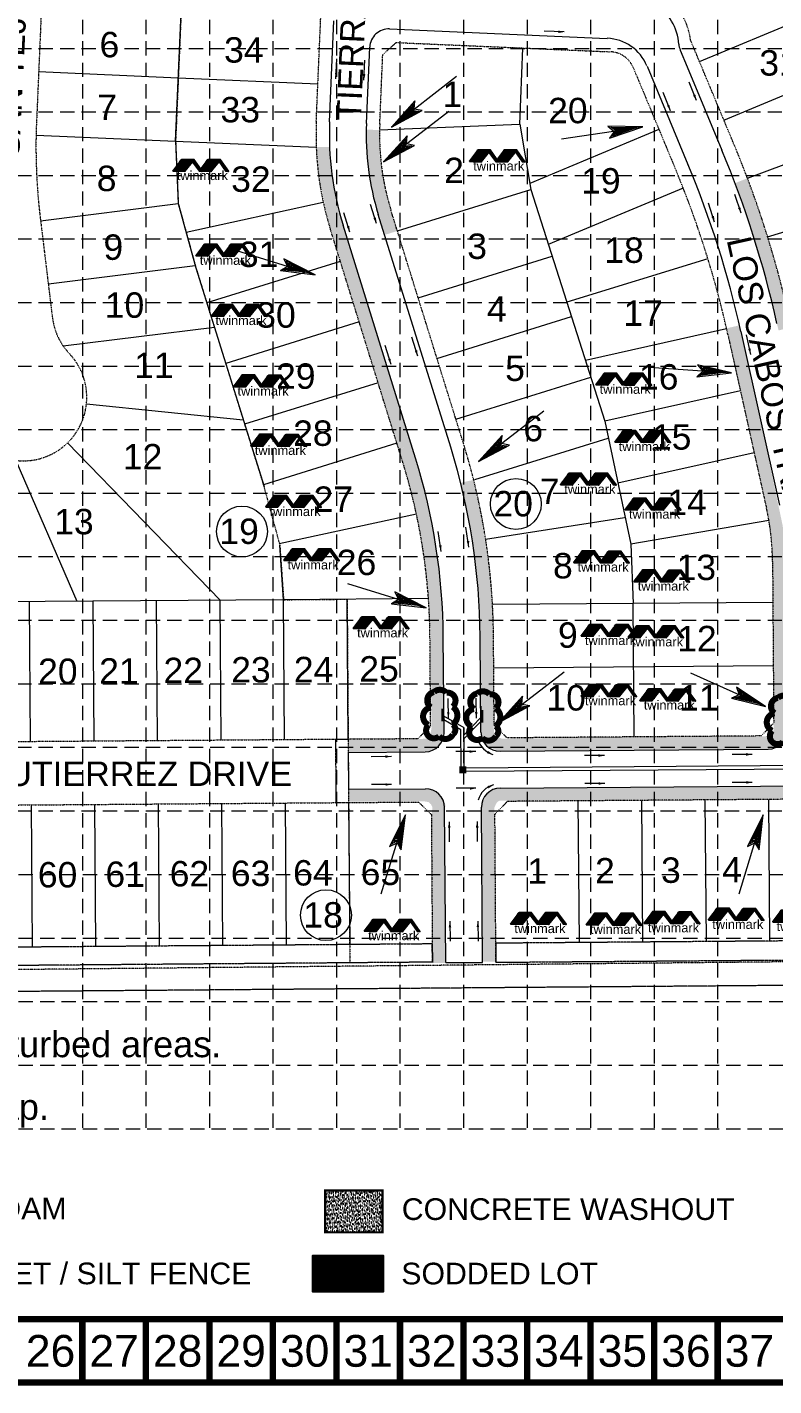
# Model space of a CAD drawing. Extents: x 52020 to 55225, y 51022 to 53027.
# Drawn here: x 53329 to 53917, y 51022 to 52091 of the extents above; entities that cross this region are included whole.
import ezdxf
from ezdxf.enums import TextEntityAlignment as Align

# ---------------------------------------------------------------- set-up
doc = ezdxf.new("R2010")
doc.units = 0
doc.header["$MEASUREMENT"] = 0
for name, pattern in [('CENTER', [2, 1.25, -0.25, 0.25, -0.25]), ('DIVIDE', [1.25, 0.5, -0.25, 0, -0.25, 0, -0.25]), ('HIDDEN', [0.375, 0.25, -0.125])]:
    doc.linetypes.add(name, pattern=pattern)
doc.layers.get('0').update_dxf_attribs({"lineweight": 0})
for name, color, linetype, lineweight in [('10', 7, 'Continuous', 0), ('13', 7, 'Continuous', 0), ('14', 7, 'Continuous', 0), ('2', 7, 'Continuous', 0), ('27', 7, 'Continuous', 0), ('31', 7, 'Continuous', 0), ('32', 7, 'Continuous', 0), ('33', 7, 'Continuous', 0), ('34', 7, 'Continuous', 0), ('38', 7, 'Continuous', 0), ('39', 7, 'Continuous', 0), ('4', 7, 'Continuous', 0), ('43', 7, 'Continuous', 0), ('46', 7, 'Continuous', 0), ('51', 7, 'Continuous', 0)]:
    doc.layers.add(name, color=color, linetype=linetype, lineweight=lineweight)
for name, color, linetype in [('BASE', 7, 'Continuous'), ('EROSION BLANKET', 84, 'Continuous'), ('GRID', 254, 'HIDDEN'), ('LEGEND', 7, 'Continuous'), ('SILT FENCE', 200, 'Continuous')]:
    doc.layers.add(name, color=color, linetype=linetype)
doc.styles.add("L200'", font='ARIAL.TTF', dxfattribs={"height": 0.001969})
doc.styles.get("Standard").update_dxf_attribs({"font": 'ARIAL.TTF'})

# ---------------------------------------------------------------- blocks, each defined once
blk = doc.blocks.new('MHSD')
at = {"layer": '43', "color": 7, "linetype": 'Continuous', "lineweight": 0}
blk.add_point((0, 0), dxfattribs=at)
blk.add_solid([(-0.07, -0.07), (0.07, -0.07), (-0.07, 0.07), (0.07, 0.07)], dxfattribs=at)
blk = doc.blocks.new('A$C233E38BC')
h = blk.add_hatch()
h.set_pattern_fill('ANSI31', color=13, scale=0.14, style=0)
h.set_pattern_definition([(45, (-262.733367, -269.10687), (-0.0123743687, 0.0123743687), [])])
h.paths.add_polyline_path([(0, 0.3), (23.2, 31.2), (54.5, 31.2), (76.8, 0.2), (69.4, 0.6), (51, 25), (30.9, 0.2)])
h = blk.add_hatch()
h.set_pattern_fill('ANSI31', color=13, scale=0.14, style=0)
h.set_pattern_definition([(45, (-193.908287, -269.020488), (-0.0123743687, 0.0123743687), [])])
h.paths.add_polyline_path([(69.1, 0.1), (92.2, 30.9), (123.5, 30.9), (145.8, 0), (139.2, 0.1), (121, 25.9), (99.9, 0)])
at = {"color": 13}
for points in [[(0, 0.3), (23.2, 31.2), (54.5, 31.2), (76.8, 0.2), (69.4, 0.6), (51, 25), (30.9, 0.2)], [(69.1, 0.1), (92.2, 30.9), (123.5, 30.9), (145.8, 0), (139.2, 0.1), (121, 25.9), (99.9, 0)]]:
    blk.add_lwpolyline(points, close=True, dxfattribs=at)
blk = doc.blocks.new('A$C24AE2627')
at = {"layer": 'SILT FENCE', "linetype": 'Continuous', "lineweight": 0}
blk.add_blockref('A$C233E38BC', (0, 31.9), dxfattribs=at)
at = {"color": 13, "insert": (10.1, 32.9), "char_height": 24, "width": 144.421, "attachment_point": 1}
blk.add_mtext('twinmark', dxfattribs=at)

msp = doc.modelspace()

# ---------------------------------------------------------------- hatches: boundary and pattern name
at = {"layer": 'BASE'}
h = msp.add_hatch(dxfattribs=at)
h.set_pattern_fill('AR-SAND', color=30, scale=1.31872, style=0)
h.set_pattern_definition([(37.5, (54679.781, 51043.4473), (-0.0830706, 2.5409407), [0, -2.004454, 0, -2.2418237, 0, -2.1429197]), (7.5, (54679.781, 51043.4473), (2.33384, 3.72162), [0, -1.0813503, 0, -1.8066462, 0, -0.692328]), (327.5, (54678.159, 51043.4473), (4.1066807, 0.0074627), [0, -0.65936, 0, -2.3736957, 0, -3.0989916]), (317.5, (54678.159, 51043.4473), (3.964239, 1.157408), [0, -0.32968, 0, -1.5560894, 0, -1.7802718])])
h.paths.add_polyline_path([(53609, 51142.4), (53609, 51175.3), (53563.9, 51175.3), (53563.9, 51142.4)])
at = {"layer": 'LEGEND'}
h = msp.add_hatch(dxfattribs=at)
h.set_pattern_fill('ANSI31', color=2, scale=6.585964, style=0)
h.set_pattern_definition([(45, (53487.205, 51026.3084), (-0.5821225, 0.5821225), [])])
h.paths.add_polyline_path([(53554, 51123.9), (53554, 51122.3), (53554, 51095.9), (53609.7, 51095.9), (53609.7, 51123.9)])

# ---------------------------------------------------------------- linework, layer by layer
at = {"layer": '13', "color": 7, "linetype": 'Continuous', "lineweight": 0}
for centre in [(53714, 51715.6), (53498.4, 51693.9), (53564.5, 51392)]:
    msp.add_circle(centre, 20, dxfattribs=at)
at = {"layer": '2', "color": 7, "linetype": 'CENTER', "lineweight": 0}
msp.add_line((54602.4, 51342), (53146.4, 51330.5), dxfattribs=at)
at = {"layer": '27', "color": 7, "linetype": 'Continuous', "lineweight": 0}
for p, q in [((53567.4, 52016.3), (53570.8, 52095.8)), ((53614.6, 52089.4), (53785.9, 52082)), ((53596.4, 52015.1), (53599, 52075.1)), ((53843.4, 52072.7), (53848.8, 52059.7)), ((53817.2, 52060.2), (53849.4, 51982.8)), ((53848.8, 52059.7), (53876.2, 51994)), ((53662.7, 51760.2), (53605.7, 51943.5)), ((53635, 51751.5), (53578, 51934.9)), ((53891, 51851.3), (53921.5, 51714.5)), ((53657.5, 51535.6), (53656.9, 51611)), ((53686.5, 51535.9), (53685.9, 51611.2)), ((53582.1, 51520.1), (53642.6, 51520.5)), ((53582.1, 51520.1), (53582.3, 51491.1)), ((53701.6, 51521), (53912.6, 51522.6)), ((53701.8, 51492), (54112.7, 51495.1)), ((53582.3, 51491.1), (53642.8, 51491.5)), ((53658.8, 51354.6), (53657.9, 51476.6)), ((53687.8, 51354.8), (53686.9, 51476.9)), ((53658.8, 51354.6), (53687.8, 51354.8))]:
    msp.add_line(p, q, dxfattribs=at)
for centre, radius, start, end in [((53801.8, 52074.7), 40.5, 3.8838, 111.7721), ((53614, 52074.4), 15, 87.5353, 177.5353), ((53784.4, 52046.6), 35.5, 22.6088, 87.5353), ((53857.2, 52078.5), 15, 183.8838, 202.6088), ((53806.7, 52006), 239.5, 177.5353, 197.2736), ((53806.7, 52006), 210.5, 177.5353, 197.2736), ((53124.3, 51680.9), 814.5, 12.5314, 22.6089), ((53124.3, 51680.9), 785.5, 12.5314, 22.6089), ((53171.4, 51607.4), 485.5, 0.4289, 17.2736), ((53171.4, 51607.4), 514.5, 0.4289, 17.2736), ((53912.5, 51537.6), 15, 270.4289, 0.4289), ((53642.5, 51535.5), 15, 270.4289, 0.4289), ((53701.5, 51536), 15, 180.4289, 270.4289), ((53642.9, 51476.5), 15, 0.4289, 90.4289), ((53701.9, 51477), 15, 90.4289, 180.4289)]:
    msp.add_arc(centre, radius, start, end, dxfattribs=at)
at = {"layer": '31', "color": 7, "linetype": 'DIVIDE', "lineweight": 0}
msp.add_line((54606.8, 51362.1), (53141.3, 51347.3), dxfattribs=at)
msp.add_lwpolyline([(52799.1, 52814.7), (52798.9, 52727.2, -0.062616), (52789.4, 52652.9), (52767.6, 52568.2, 0.008732), (52764.7, 52556.3), (52813.2, 52543.8), (53499.3, 52514.3), (53522.3, 52513.3), (53515.4, 52353.4), (53461.4, 52355.8), (53446.2, 52001.1), (53448.3, 51952), (53462.2, 51901.5), (53515.2, 51730.9), (53528.2, 51683.2), (53531.2, 51640.2), (53581.2, 51640.6), (53583.3, 51354)], format="xyb", dxfattribs=at)
at = {"layer": '32', "color": 7, "linetype": 'DIVIDE', "lineweight": 0}
for p, q in [((53556.9, 52016.8), (53570.9, 52341)), ((53609.2, 52069.1), (53619.7, 52078.7)), ((53619.7, 52078.7), (53788.7, 52071.4)), ((53885.9, 51998), (53851.5, 52080.5)), ((53606.9, 52014.6), (53609.2, 52069.1)), ((53806.3, 52059.1), (53839.7, 51978.8)), ((53672.7, 51763.3), (53615.7, 51946.6)), ((53625, 51748.4), (53568, 51931.8)), ((53880.8, 51849), (53911.2, 51712.2)), ((53916, 51670.3), (53916.9, 51543.1)), ((53696.9, 51541.4), (53696.4, 51611.3)), ((53646.9, 51541), (53646.4, 51610.9)), ((53637, 51531), (53647, 51541)), ((53696.9, 51541.4), (53707, 51531.5)), ((53907, 51533), (53916.9, 51543.1)), ((53582, 51530.6), (53637, 51531)), ((53907, 51533), (53707, 51531.5)), ((54183.6, 51485.1), (53707.4, 51481.5)), ((53582.4, 51480.6), (53637.4, 51481)), ((53637.4, 51481), (53647.5, 51471.1)), ((53697.5, 51471.4), (53707.4, 51481.5)), ((53647.5, 51471.1), (53648.3, 51354.5)), ((53698.3, 51354.9), (53697.5, 51471.4))]:
    msp.add_line(p, q, dxfattribs=at)
for centre, radius, start, end in [((53801.8, 52074.7), 50, 6.606, 110.2913), ((53787.8, 52051.4), 20, 22.6088, 87.5353), ((53806.7, 52006), 250, 177.5353, 197.2736), ((53806.7, 52006), 200, 177.5355, 197.2736), ((53124.3, 51680.9), 825, 12.5314, 22.6088), ((53124.3, 51680.9), 775, 12.5314, 22.6089), ((53171.4, 51607.4), 525, 0.429, 17.2736), ((53171.4, 51607.4), 475, 0.4289, 17.2736), ((53716, 51668.8), 200, 0.4289, 12.5314)]:
    msp.add_arc(centre, radius, start, end, dxfattribs=at)
at = {"layer": '33', "color": 7, "linetype": 'Continuous', "lineweight": 0}
for p, q in [((53446.2, 52001.1), (53461.4, 52355.8)), ((53858.5, 52063.8), (53960, 52106.1)), ((53717, 52014.5), (53719.6, 52074.4)), ((53448.3, 52051), (53558.2, 52046.3)), ((53877.7, 52017.6), (53979.3, 52059.9)), ((53606.7, 52009.9), (53717, 52014.5)), ((53717, 52014.5), (53725.8, 51963.1)), ((53826.6, 52010.2), (53725, 51967.9)), ((53896.2, 51971.9), (53999.7, 52010.9)), ((53446.2, 52001.1), (53448.3, 51952)), ((53446.2, 52001.1), (53556.9, 51996.3)), ((53620.8, 51930.4), (53725.8, 51963.1)), ((53725.8, 51963.1), (53784, 51780.8)), ((53845.7, 51964), (53739.3, 51919.7)), ((53912.1, 51925.7), (54018.4, 51958.8)), ((53448.3, 51952), (53462.2, 51901.5)), ((53562.4, 51952.8), (53454.5, 51929.3)), ((53462.2, 51901.5), (53515.8, 51729.2)), ((53575.8, 51906.5), (53470.8, 51873.8)), ((53637.1, 51877.9), (53742.5, 51910.7)), ((53865.1, 51908.6), (53754.1, 51874.5)), ((53590.7, 51858.8), (53485.7, 51826.1)), ((53651.9, 51830.1), (53757.7, 51863)), ((53879.8, 51853.3), (53768.7, 51828.6)), ((53666.8, 51782.4), (53772.9, 51815.4)), ((53605.5, 51811), (53500.5, 51778.4)), ((53890.7, 51804.5), (53784, 51780.8)), ((53784, 51780.8), (53804.5, 51683.9)), ((53620.4, 51763.3), (53515.3, 51730.6)), ((53681.6, 51734.7), (53786.7, 51767.3)), ((53901.5, 51755.7), (53794.3, 51731.9)), ((53527.8, 51684.5), (53635.7, 51707.9)), ((53690.2, 51688), (53799.6, 51705)), ((53913.1, 51702.5), (53804.5, 51683.9)), ((53531.2, 51640.2), (53528.2, 51683.2)), ((53804.5, 51683.9), (53806.2, 51637.3)), ((53645.2, 51641.1), (53531.2, 51640.2)), ((53582, 51530.6), (53581.2, 51640.6)), ((53806.2, 51637.3), (53696.2, 51636.4)), ((53916.2, 51638.1), (53806.2, 51637.3)), ((53807, 51532.3), (53806.2, 51637.3)), ((53916.6, 51588.1), (53696.6, 51586.4)), ((53912.8, 51483.1), (53913.7, 51371.6)), ((53582.4, 51480.6), (53583.2, 51369)), ((53762.8, 51481.9), (53763.7, 51370.4)), ((53812.8, 51482.3), (53813.7, 51370.8)), ((53862.8, 51482.7), (53863.7, 51371.2))]:
    msp.add_line(p, q, dxfattribs=at)
at = {"layer": '33', "color": 5, "linetype": 'Continuous', "lineweight": 0}
for p, q in [((53673.2, 51539.4), (53657.3, 51548.6)), ((53673.2, 51534), (53686.5, 51547.4)), ((53686.3, 51556.4), (53686.3, 51553.4)), ((53670.7, 51537.9), (53657.3, 51545.7)), ((53670.9, 51509), (53670.7, 51537.9)), ((53673.2, 51534), (53673.2, 51539.4)), ((53673.3, 51530.9), (53686.5, 51544.3)), ((53673.4, 51509.1), (53673.3, 51530.9)), ((53939.4, 51509.7), (53675, 51507.7)), ((53939.4, 51506.9), (53675, 51504.9))]:
    msp.add_line(p, q, dxfattribs=at)
at = {"layer": '34', "color": 7, "linetype": 'HIDDEN', "lineweight": 0}
for p, q in [((53572, 51530.5), (53582, 51530.6)), ((53572, 51530.5), (53572.4, 51480.5)), ((53572.4, 51480.5), (53582.4, 51480.6))]:
    msp.add_line(p, q, dxfattribs=at)
at = {"layer": '38', "color": 7, "linetype": 'DIVIDE', "lineweight": 0}
for p, q in [((53351.5, 52360.5), (53336.8, 52017.5)), ((53339.8, 51939.7), (53349.2, 51862.2)), ((53246.5, 51528.1), (53582, 51530.6)), ((53246.8, 51478.1), (53582.4, 51480.6))]:
    msp.add_line(p, q, dxfattribs=at)
for centre, radius, start, end in [((53811.3, 51997.1), 475, 177.5355, 186.9384), ((53398.9, 51868.2), 50, 186.9384, 223.434), ((53326.3, 51799.5), 50, 236.8537, 43.434)]:
    msp.add_arc(centre, radius, start, end, dxfattribs=at)
at = {"layer": '39', "color": 7, "linetype": 'Continuous', "lineweight": 0}
for p, q in [((53338.4, 52055.8), (53448.3, 52051)), ((53336.4, 52005.8), (53446.2, 52001.1)), ((53340, 51938.5), (53448.3, 51952)), ((53346.1, 51888.9), (53461.7, 51903.2)), ((53357.6, 51839.9), (53476.7, 51854.7)), ((53376, 51794.4), (53499.4, 51781.8)), ((53361.1, 51763.6), (53481.2, 51639.8)), ((53320.5, 51749.8), (53368.5, 51639)), ((53531.2, 51640.2), (53250.5, 51638.1)), ((53332, 51528.7), (53331.2, 51638.7)), ((53382, 51529.1), (53381.2, 51639.1)), ((53432, 51529.5), (53431.2, 51639.5)), ((53482, 51529.8), (53481.2, 51639.8)), ((53532, 51530.2), (53531.2, 51640.2)), ((53332.4, 51478.7), (53333.2, 51367.1)), ((53382.4, 51479.1), (53383.2, 51367.5)), ((53432.4, 51479.5), (53433.2, 51367.9)), ((53482.4, 51479.8), (53483.2, 51368.2)), ((53532.4, 51480.2), (53533.2, 51368.6))]:
    msp.add_line(p, q, dxfattribs=at)
at = {"layer": '4', "color": 7, "linetype": 'Continuous', "lineweight": 0}
for p, q in [((53667.3, 52051.9), (53616, 52012.2)), ((53634.4, 52032.8), (53616, 52012.2)), ((53619.7, 52014.9), (53633.3, 52030.4)), ((53633.3, 52030.4), (53631.7, 52024.6)), ((53634.4, 52032.8), (53632.5, 52025.2)), ((53633.9, 52026.3), (53634.4, 52032.8)), ((53661.3, 52024.5), (53609.9, 51984.8)), ((53616, 52012.2), (53640.3, 52025.2)), ((53638, 52024.7), (53619.7, 52014.9)), ((53622.9, 52017.3), (53632, 52027.9)), ((53635.4, 52024), (53622.9, 52017.3)), ((53625.7, 52019.5), (53630.7, 52025.9)), ((53633.1, 52023.2), (53625.7, 52019.5)), ((53628, 52021.2), (53629.7, 52023.6)), ((53631.6, 52023.1), (53628, 52021.2)), ((53629.7, 52023.6), (53630.2, 52023)), ((53630.7, 52025.9), (53630.3, 52023.5)), ((53630.3, 52023.5), (53631.6, 52023.1)), ((53632, 52027.9), (53631, 52024.1)), ((53631, 52024.1), (53633.1, 52023.2)), ((53631.7, 52024.6), (53635.4, 52024)), ((53632.5, 52025.2), (53638, 52024.7)), ((53640.3, 52025.2), (53633.9, 52026.3)), ((53749.8, 52002.8), (53814, 52012.3)), ((53749.8, 52002.8), (53814, 52012.3)), ((53786.4, 52012.9), (53791.4, 52008.8)), ((53814, 52012.3), (53786.4, 52012.9)), ((53814, 52012.3), (53786.4, 52012.9)), ((53786.4, 52012.9), (53791.4, 52008.8)), ((53787.8, 52003.4), (53814, 52012.3)), ((53787.8, 52003.4), (53814, 52012.3)), ((53787.8, 52003.4), (53793.2, 52009)), ((53787.8, 52003.4), (53793.2, 52009)), ((53791.4, 52008.8), (53787.8, 52003.4)), ((53791.4, 52008.8), (53787.8, 52003.4)), ((53788.7, 52012.2), (53809.4, 52011.8)), ((53793.2, 52009), (53788.7, 52012.2)), ((53793.2, 52009), (53788.7, 52012.2)), ((53788.7, 52012.2), (53809.4, 52011.8)), ((53809.4, 52011.8), (53790, 52004.9)), ((53809.4, 52011.8), (53790, 52004.9)), ((53790, 52004.9), (53794.2, 52009.2)), ((53790, 52004.9), (53794.2, 52009.2)), ((53791.2, 52011.6), (53805.4, 52011.3)), ((53794.2, 52009.2), (53791.2, 52011.6)), ((53794.2, 52009.2), (53791.2, 52011.6)), ((53791.2, 52011.6), (53805.4, 52011.3)), ((53805.4, 52011.3), (53792.4, 52006.5)), ((53805.4, 52011.3), (53792.4, 52006.5)), ((53792.4, 52006.5), (53795, 52009.3)), ((53792.4, 52006.5), (53795, 52009.3)), ((53793.7, 52011.1), (53801.9, 52010.7)), ((53795, 52009.3), (53793.7, 52011.1)), ((53795, 52009.3), (53793.7, 52011.1)), ((53793.7, 52011.1), (53801.9, 52010.7)), ((53801.9, 52010.7), (53794.4, 52007.6)), ((53801.9, 52010.7), (53794.4, 52007.6)), ((53794.4, 52007.6), (53796, 52009.5)), ((53794.4, 52007.6), (53796, 52009.5)), ((53795, 52010.5), (53799.1, 52010.3)), ((53796, 52009.5), (53795, 52010.5)), ((53796, 52009.5), (53795, 52010.5)), ((53795, 52010.5), (53799.1, 52010.3)), ((53796.4, 52009.1), (53796.3, 52009.9)), ((53796.4, 52009.1), (53796.3, 52009.9)), ((53799.1, 52010.3), (53796.4, 52009.1)), ((53799.1, 52010.3), (53796.4, 52009.1)), ((53628.4, 52005.4), (53609.9, 51984.8)), ((53609.9, 51984.8), (53634.2, 51997.8)), ((53613.6, 51987.5), (53627.2, 52003)), ((53631.9, 51997.3), (53613.6, 51987.5)), ((53616.8, 51989.9), (53625.9, 52000.5)), ((53629.4, 51996.6), (53616.8, 51989.9)), ((53619.7, 51992.1), (53624.6, 51998.5)), ((53624.6, 51998.5), (53624.2, 51996.1)), ((53625.9, 52000.5), (53625, 51996.7)), ((53625, 51996.7), (53627, 51995.8)), ((53627.2, 52003), (53625.6, 51997.2)), ((53625.6, 51997.2), (53629.4, 51996.6)), ((53628.4, 52005.4), (53626.4, 51997.8)), ((53626.4, 51997.8), (53631.9, 51997.3)), ((53627.8, 51998.9), (53628.4, 52005.4)), ((53634.2, 51997.8), (53627.8, 51998.9)), ((53627, 51995.8), (53619.7, 51992.1)), ((53621.9, 51993.9), (53623.6, 51996.2)), ((53625.5, 51995.7), (53621.9, 51993.9)), ((53623.6, 51996.2), (53624.1, 51995.6)), ((53624.2, 51996.1), (53625.5, 51995.7)), ((53494.1, 51915), (53556.1, 51896)), ((53494.1, 51915), (53556.1, 51896)), ((53534.3, 51902.5), (53528.7, 51899.2)), ((53534.3, 51902.5), (53528.7, 51899.2)), ((53528.7, 51899.2), (53536, 51902)), ((53528.7, 51899.2), (53536, 51902)), ((53531.3, 51899.6), (53536.9, 51901.7)), ((53531.3, 51899.6), (53536.9, 51901.7)), ((53531.5, 51908.4), (53534.3, 51902.5)), ((53556.1, 51896), (53531.5, 51908.4)), ((53556.1, 51896), (53531.5, 51908.4)), ((53531.5, 51908.4), (53534.3, 51902.5)), ((53533.3, 51906.8), (53551.8, 51897.6)), ((53536, 51902), (53533.3, 51906.8)), ((53536, 51902), (53533.3, 51906.8)), ((53533.3, 51906.8), (53551.8, 51897.6)), ((53534.1, 51900), (53537.7, 51901.4)), ((53534.1, 51900), (53537.7, 51901.4)), ((53548, 51898.7), (53534.1, 51900)), ((53548, 51898.7), (53534.1, 51900)), ((53535.3, 51905.1), (53548, 51898.7)), ((53536.9, 51901.7), (53535.3, 51905.1)), ((53536.9, 51901.7), (53535.3, 51905.1)), ((53535.3, 51905.1), (53548, 51898.7)), ((53536.5, 51900.2), (53538.7, 51901.2)), ((53536.5, 51900.2), (53538.7, 51901.2)), ((53544.5, 51899.8), (53536.5, 51900.2)), ((53544.5, 51899.8), (53536.5, 51900.2)), ((53537.3, 51903.7), (53544.5, 51899.8)), ((53537.7, 51901.4), (53537.3, 51903.7)), ((53537.7, 51901.4), (53537.3, 51903.7)), ((53537.3, 51903.7), (53544.5, 51899.8)), ((53538.2, 51902.5), (53541.8, 51900.6)), ((53538.7, 51901.2), (53538.2, 51902.5)), ((53538.7, 51901.2), (53538.2, 51902.5)), ((53538.2, 51902.5), (53541.8, 51900.6)), ((53538.9, 51900.7), (53539.2, 51901.4)), ((53538.9, 51900.7), (53539.2, 51901.4)), ((53541.8, 51900.6), (53538.9, 51900.7)), ((53541.8, 51900.6), (53538.9, 51900.7)), ((53528.7, 51899.2), (53556.1, 51896)), ((53528.7, 51899.2), (53556.1, 51896)), ((53551.8, 51897.6), (53531.3, 51899.6)), ((53551.8, 51897.6), (53531.3, 51899.6)), ((53819, 51823.1), (53883.8, 51818.7)), ((53819, 51823.1), (53883.8, 51818.7)), ((53861, 51820.1), (53856.3, 51815.6)), ((53861, 51820.1), (53856.3, 51815.6)), ((53856.3, 51815.6), (53862.8, 51819.9)), ((53856.3, 51815.6), (53862.8, 51819.9)), ((53856.3, 51815.6), (53883.8, 51818.7)), ((53856.3, 51815.6), (53883.8, 51818.7)), ((53856.9, 51825.1), (53861, 51820.1)), ((53883.8, 51818.7), (53856.9, 51825.1)), ((53883.8, 51818.7), (53856.9, 51825.1)), ((53856.9, 51825.1), (53861, 51820.1)), ((53858.8, 51816.6), (53863.8, 51819.9)), ((53858.8, 51816.6), (53863.8, 51819.9)), ((53879.2, 51819.2), (53858.8, 51816.6)), ((53879.2, 51819.2), (53858.8, 51816.6)), ((53859.1, 51824), (53879.2, 51819.2)), ((53862.8, 51819.9), (53859.1, 51824)), ((53862.8, 51819.9), (53859.1, 51824)), ((53859.1, 51824), (53879.2, 51819.2)), ((53861.4, 51822.8), (53875.2, 51819.5)), ((53863.8, 51819.9), (53861.4, 51822.8)), ((53863.8, 51819.9), (53861.4, 51822.8)), ((53861.4, 51822.8), (53875.2, 51819.5)), ((53861.4, 51817.6), (53864.6, 51819.8)), ((53861.4, 51817.6), (53864.6, 51819.8)), ((53875.2, 51819.5), (53861.4, 51817.6)), ((53875.2, 51819.5), (53861.4, 51817.6)), ((53863.7, 51821.9), (53871.6, 51819.7)), ((53864.6, 51819.8), (53863.7, 51821.9)), ((53864.6, 51819.8), (53863.7, 51821.9)), ((53863.7, 51821.9), (53871.6, 51819.7)), ((53863.7, 51818.3), (53865.6, 51819.7)), ((53871.6, 51819.7), (53863.7, 51818.3)), ((53871.6, 51819.7), (53863.7, 51818.3)), ((53863.7, 51818.3), (53865.6, 51819.7)), ((53864.9, 51821), (53868.8, 51819.9)), ((53865.6, 51819.7), (53864.9, 51821)), ((53865.6, 51819.7), (53864.9, 51821)), ((53864.9, 51821), (53868.8, 51819.9)), ((53866, 51819.3), (53866, 51820.1)), ((53866, 51819.3), (53866, 51820.1)), ((53868.8, 51819.9), (53866, 51819.3)), ((53868.8, 51819.9), (53866, 51819.3)), ((53736, 51788.6), (53684.6, 51749)), ((53736, 51788.6), (53684.6, 51749)), ((53703.1, 51769.5), (53684.6, 51749)), ((53703.1, 51769.5), (53684.6, 51749)), ((53684.6, 51749), (53708.9, 51761.9)), ((53684.6, 51749), (53708.9, 51761.9)), ((53688.4, 51751.6), (53701.9, 51767.1)), ((53688.4, 51751.6), (53701.9, 51767.1)), ((53706.6, 51761.4), (53688.4, 51751.6)), ((53706.6, 51761.4), (53688.4, 51751.6)), ((53691.5, 51754.1), (53700.6, 51764.6)), ((53691.5, 51754.1), (53700.6, 51764.6)), ((53694.4, 51756.3), (53699.3, 51762.6)), ((53694.4, 51756.3), (53699.3, 51762.6)), ((53699.3, 51762.6), (53698.9, 51760.2)), ((53699.3, 51762.6), (53698.9, 51760.2)), ((53700.6, 51764.6), (53699.7, 51760.9)), ((53700.6, 51764.6), (53699.7, 51760.9)), ((53701.9, 51767.1), (53700.3, 51761.3)), ((53701.9, 51767.1), (53700.3, 51761.3)), ((53700.3, 51761.3), (53704.1, 51760.7)), ((53700.3, 51761.3), (53704.1, 51760.7)), ((53703.1, 51769.5), (53701.1, 51762)), ((53703.1, 51769.5), (53701.1, 51762)), ((53701.1, 51762), (53706.6, 51761.4)), ((53701.1, 51762), (53706.6, 51761.4)), ((53702.5, 51763.1), (53703.1, 51769.5)), ((53702.5, 51763.1), (53703.1, 51769.5)), ((53708.9, 51761.9), (53702.5, 51763.1)), ((53708.9, 51761.9), (53702.5, 51763.1)), ((53704.1, 51760.7), (53691.5, 51754.1)), ((53704.1, 51760.7), (53691.5, 51754.1)), ((53701.7, 51759.9), (53694.4, 51756.3)), ((53701.7, 51759.9), (53694.4, 51756.3)), ((53696.6, 51758), (53698.3, 51760.3)), ((53696.6, 51758), (53698.3, 51760.3)), ((53700.2, 51759.8), (53696.6, 51758)), ((53700.2, 51759.8), (53696.6, 51758)), ((53698.3, 51760.3), (53698.8, 51759.7)), ((53698.3, 51760.3), (53698.8, 51759.7)), ((53698.9, 51760.2), (53700.2, 51759.8)), ((53698.9, 51760.2), (53700.2, 51759.8)), ((53699.7, 51760.9), (53701.7, 51759.9)), ((53699.7, 51760.9), (53701.7, 51759.9)), ((53581.4, 51652.9), (53643.5, 51633.9)), ((53581.4, 51652.9), (53643.5, 51633.9)), ((53618.8, 51646.3), (53621.6, 51640.4)), ((53643.5, 51633.9), (53618.8, 51646.3)), ((53643.5, 51633.9), (53618.8, 51646.3)), ((53618.8, 51646.3), (53621.6, 51640.4)), ((53620.6, 51644.7), (53639.1, 51635.5)), ((53623.3, 51639.9), (53620.6, 51644.7)), ((53623.3, 51639.9), (53620.6, 51644.7)), ((53620.6, 51644.7), (53639.1, 51635.5)), ((53621.6, 51640.4), (53616, 51637.1)), ((53621.6, 51640.4), (53616, 51637.1)), ((53616, 51637.1), (53623.3, 51639.9)), ((53616, 51637.1), (53623.3, 51639.9)), ((53616, 51637.1), (53643.5, 51633.9)), ((53616, 51637.1), (53643.5, 51633.9)), ((53618.7, 51637.6), (53624.3, 51639.6)), ((53618.7, 51637.6), (53624.3, 51639.6)), ((53639.1, 51635.5), (53618.7, 51637.6)), ((53639.1, 51635.5), (53618.7, 51637.6)), ((53621.5, 51637.9), (53625.1, 51639.4)), ((53621.5, 51637.9), (53625.1, 51639.4)), ((53635.3, 51636.6), (53621.5, 51637.9)), ((53635.3, 51636.6), (53621.5, 51637.9)), ((53622.6, 51643), (53635.3, 51636.6)), ((53624.3, 51639.6), (53622.6, 51643)), ((53624.3, 51639.6), (53622.6, 51643)), ((53622.6, 51643), (53635.3, 51636.6)), ((53623.8, 51638.1), (53626, 51639.1)), ((53623.8, 51638.1), (53626, 51639.1)), ((53631.9, 51637.7), (53623.8, 51638.1)), ((53631.9, 51637.7), (53623.8, 51638.1)), ((53624.7, 51641.6), (53631.9, 51637.7)), ((53625.1, 51639.4), (53624.7, 51641.6)), ((53625.1, 51639.4), (53624.7, 51641.6)), ((53624.7, 51641.6), (53631.9, 51637.7)), ((53625.6, 51640.5), (53629.2, 51638.5)), ((53626, 51639.1), (53625.6, 51640.5)), ((53626, 51639.1), (53625.6, 51640.5)), ((53625.6, 51640.5), (53629.2, 51638.5)), ((53626.3, 51638.6), (53626.5, 51639.3)), ((53626.3, 51638.6), (53626.5, 51639.3)), ((53629.2, 51638.5), (53626.3, 51638.6)), ((53629.2, 51638.5), (53626.3, 51638.6)), ((53752.1, 51583.3), (53700.7, 51543.7)), ((53752.1, 51583.3), (53700.7, 51543.7)), ((53851.4, 51582.8), (53910.5, 51556.1)), ((53851.4, 51582.8), (53910.5, 51556.1)), ((53887.7, 51571.5), (53889.7, 51565.3)), ((53910.5, 51556.1), (53887.7, 51571.5)), ((53910.5, 51556.1), (53887.7, 51571.5)), ((53887.7, 51571.5), (53889.7, 51565.3)), ((53889.2, 51569.6), (53906.4, 51558.1)), ((53891.3, 51564.5), (53889.2, 51569.6)), ((53891.3, 51564.5), (53889.2, 51569.6)), ((53889.2, 51569.6), (53906.4, 51558.1)), ((53719.2, 51564.2), (53700.7, 51543.7)), ((53719.2, 51564.2), (53700.7, 51543.7)), ((53704.5, 51546.3), (53718, 51561.8)), ((53704.5, 51546.3), (53718, 51561.8)), ((53707.6, 51548.8), (53716.7, 51559.3)), ((53707.6, 51548.8), (53716.7, 51559.3)), ((53716.7, 51559.3), (53715.8, 51555.6)), ((53716.7, 51559.3), (53715.8, 51555.6)), ((53718, 51561.8), (53716.4, 51556)), ((53718, 51561.8), (53716.4, 51556)), ((53719.2, 51564.2), (53717.2, 51556.7)), ((53719.2, 51564.2), (53717.2, 51556.7)), ((53718.6, 51557.8), (53719.2, 51564.2)), ((53718.6, 51557.8), (53719.2, 51564.2)), ((53889.7, 51565.3), (53883.7, 51562.7)), ((53889.7, 51565.3), (53883.7, 51562.7)), ((53883.7, 51562.7), (53891.3, 51564.5)), ((53883.7, 51562.7), (53891.3, 51564.5)), ((53883.7, 51562.7), (53910.5, 51556.1)), ((53883.7, 51562.7), (53910.5, 51556.1)), ((53886.4, 51562.8), (53892.2, 51564.1)), ((53886.4, 51562.8), (53892.2, 51564.1)), ((53906.4, 51558.1), (53886.4, 51562.8)), ((53906.4, 51558.1), (53886.4, 51562.8)), ((53889.2, 51562.8), (53893, 51563.8)), ((53889.2, 51562.8), (53893, 51563.8)), ((53902.8, 51559.8), (53889.2, 51562.8)), ((53902.8, 51559.8), (53889.2, 51562.8)), ((53891, 51567.7), (53902.8, 51559.8)), ((53892.2, 51564.1), (53891, 51567.7)), ((53892.2, 51564.1), (53891, 51567.7)), ((53891, 51567.7), (53902.8, 51559.8)), ((53891.6, 51562.7), (53893.9, 51563.4)), ((53891.6, 51562.7), (53893.9, 51563.4)), ((53899.5, 51561.3), (53891.6, 51562.7)), ((53899.5, 51561.3), (53891.6, 51562.7)), ((53892.9, 51566), (53899.5, 51561.3)), ((53893, 51563.8), (53892.9, 51566)), ((53893, 51563.8), (53892.9, 51566)), ((53892.9, 51566), (53899.5, 51561.3)), ((53893.6, 51564.8), (53897, 51562.4)), ((53893.9, 51563.4), (53893.6, 51564.8)), ((53893.9, 51563.4), (53893.6, 51564.8)), ((53893.6, 51564.8), (53897, 51562.4)), ((53894.1, 51562.9), (53894.4, 51563.6)), ((53894.1, 51562.9), (53894.4, 51563.6)), ((53897, 51562.4), (53894.1, 51562.9)), ((53897, 51562.4), (53894.1, 51562.9)), ((53700.7, 51543.7), (53725, 51556.6)), ((53700.7, 51543.7), (53725, 51556.6)), ((53722.7, 51556.1), (53704.5, 51546.3)), ((53722.7, 51556.1), (53704.5, 51546.3)), ((53720.2, 51555.4), (53707.6, 51548.8)), ((53720.2, 51555.4), (53707.6, 51548.8)), ((53710.5, 51551), (53715.4, 51557.3)), ((53710.5, 51551), (53715.4, 51557.3)), ((53717.8, 51554.6), (53710.5, 51551)), ((53717.8, 51554.6), (53710.5, 51551)), ((53712.7, 51552.7), (53714.4, 51555)), ((53712.7, 51552.7), (53714.4, 51555)), ((53716.4, 51554.5), (53712.7, 51552.7)), ((53716.4, 51554.5), (53712.7, 51552.7)), ((53714.4, 51555), (53714.9, 51554.4)), ((53714.4, 51555), (53714.9, 51554.4)), ((53715.4, 51557.3), (53715, 51554.9)), ((53715.4, 51557.3), (53715, 51554.9)), ((53715, 51554.9), (53716.4, 51554.5)), ((53715, 51554.9), (53716.4, 51554.5)), ((53715.8, 51555.6), (53717.8, 51554.6)), ((53715.8, 51555.6), (53717.8, 51554.6)), ((53716.4, 51556), (53720.2, 51555.4)), ((53716.4, 51556), (53720.2, 51555.4)), ((53717.2, 51556.7), (53722.7, 51556.1)), ((53717.2, 51556.7), (53722.7, 51556.1)), ((53725, 51556.6), (53718.6, 51557.8)), ((53725, 51556.6), (53718.6, 51557.8)), ((53608, 51408.7), (53627, 51470.8)), ((53608, 51408.7), (53627, 51470.8)), ((53627, 51470.8), (53614.6, 51446.1)), ((53627, 51470.8), (53614.6, 51446.1)), ((53616.2, 51447.9), (53625.4, 51466.4)), ((53616.2, 51447.9), (53625.4, 51466.4)), ((53617.9, 51449.9), (53624.3, 51462.6)), ((53617.9, 51449.9), (53624.3, 51462.6)), ((53624.3, 51462.6), (53623, 51448.8)), ((53624.3, 51462.6), (53623, 51448.8)), ((53625.4, 51466.4), (53623.3, 51445.9)), ((53625.4, 51466.4), (53623.3, 51445.9)), ((53623.8, 51443.3), (53627, 51470.8)), ((53623.8, 51443.3), (53627, 51470.8)), ((53889.6, 51408.7), (53908.6, 51470.8)), ((53889.6, 51408.7), (53908.6, 51470.8)), ((53908.6, 51470.8), (53896.2, 51446.1)), ((53908.6, 51470.8), (53896.2, 51446.1)), ((53897.8, 51447.9), (53907, 51466.4)), ((53897.8, 51447.9), (53907, 51466.4)), ((53899.5, 51449.9), (53905.9, 51462.6)), ((53899.5, 51449.9), (53905.9, 51462.6)), ((53905.9, 51462.6), (53904.6, 51448.8)), ((53905.9, 51462.6), (53904.6, 51448.8)), ((53907, 51466.4), (53905, 51445.9)), ((53907, 51466.4), (53905, 51445.9)), ((53905.4, 51443.3), (53908.6, 51470.8)), ((53905.4, 51443.3), (53908.6, 51470.8)), ((53621.3, 51451.6), (53617.9, 51449.9)), ((53621.3, 51451.6), (53617.9, 51449.9)), ((53619.3, 51452), (53623.2, 51459.1)), ((53619.3, 51452), (53623.2, 51459.1)), ((53621.5, 51452.3), (53619.3, 51452)), ((53621.5, 51452.3), (53619.3, 51452)), ((53620.5, 51452.9), (53622.4, 51456.5)), ((53620.5, 51452.9), (53622.4, 51456.5)), ((53621.8, 51453.3), (53620.5, 51452.9)), ((53621.8, 51453.3), (53620.5, 51452.9)), ((53623.3, 51445.9), (53621.3, 51451.6)), ((53623.3, 51445.9), (53621.3, 51451.6)), ((53623, 51448.8), (53621.5, 51452.3)), ((53623, 51448.8), (53621.5, 51452.3)), ((53622.3, 51453.6), (53621.6, 51453.8)), ((53622.3, 51453.6), (53621.6, 51453.8)), ((53622.8, 51451.1), (53621.8, 51453.3)), ((53622.8, 51451.1), (53621.8, 51453.3)), ((53622.4, 51456.5), (53622.3, 51453.6)), ((53622.4, 51456.5), (53622.3, 51453.6)), ((53623.2, 51459.1), (53622.8, 51451.1)), ((53623.2, 51459.1), (53622.8, 51451.1)), ((53902.9, 51451.6), (53899.5, 51449.9)), ((53902.9, 51451.6), (53899.5, 51449.9)), ((53901, 51452), (53904.8, 51459.1)), ((53901, 51452), (53904.8, 51459.1)), ((53903.2, 51452.3), (53901, 51452)), ((53903.2, 51452.3), (53901, 51452)), ((53902.1, 51452.9), (53904, 51456.5)), ((53902.1, 51452.9), (53904, 51456.5)), ((53903.4, 51453.3), (53902.1, 51452.9)), ((53903.4, 51453.3), (53902.1, 51452.9)), ((53905, 51445.9), (53902.9, 51451.6)), ((53905, 51445.9), (53902.9, 51451.6)), ((53903.9, 51453.6), (53903.2, 51453.8)), ((53903.9, 51453.6), (53903.2, 51453.8)), ((53904.6, 51448.8), (53903.2, 51452.3)), ((53904.6, 51448.8), (53903.2, 51452.3)), ((53904.5, 51451.1), (53903.4, 51453.3)), ((53904.5, 51451.1), (53903.4, 51453.3)), ((53904, 51456.5), (53903.9, 51453.6)), ((53904, 51456.5), (53903.9, 51453.6)), ((53904.8, 51459.1), (53904.5, 51451.1)), ((53904.8, 51459.1), (53904.5, 51451.1)), ((53614.6, 51446.1), (53620.5, 51448.9)), ((53614.6, 51446.1), (53620.5, 51448.9)), ((53621, 51450.6), (53616.2, 51447.9)), ((53621, 51450.6), (53616.2, 51447.9)), ((53620.5, 51448.9), (53623.8, 51443.3)), ((53620.5, 51448.9), (53623.8, 51443.3)), ((53623.8, 51443.3), (53621, 51450.6)), ((53623.8, 51443.3), (53621, 51450.6)), ((53896.2, 51446.1), (53902.1, 51448.9)), ((53896.2, 51446.1), (53902.1, 51448.9)), ((53902.6, 51450.6), (53897.8, 51447.9)), ((53902.6, 51450.6), (53897.8, 51447.9)), ((53902.1, 51448.9), (53905.4, 51443.3)), ((53902.1, 51448.9), (53905.4, 51443.3)), ((53905.4, 51443.3), (53902.6, 51450.6)), ((53905.4, 51443.3), (53902.6, 51450.6))]:
    msp.add_line(p, q, dxfattribs=at)
at = {"layer": '43', "color": 5, "linetype": 'Continuous', "lineweight": 0}
for points in [[(53657.3, 51544.6), (53655.3, 51544.6), (53657.2, 51554.6), (53655.2, 51554.6)], [(53688.5, 51543.4), (53686.5, 51543.4), (53688.4, 51553.4), (53686.4, 51553.4)]]:
    msp.add_solid(points, dxfattribs=at)
at = {"layer": '46', "color": 7, "linetype": 'Continuous', "lineweight": 0}
for p, q in [((53752, 52087), (53736.3, 52087.7)), ((53572.4, 52050.1), (53573.1, 52065.8)), ((53594.4, 52049.1), (53595, 52064.8)), ((53835.7, 52024.9), (53829.9, 52039.5)), ((53856.1, 52033), (53850.3, 52047.6)), ((53891.3, 51944.3), (53886.4, 51959.2)), ((53583.3, 51929.6), (53578.6, 51944.6)), ((53604.3, 51936.2), (53599.7, 51951.2)), ((53870.4, 51937.4), (53865.5, 51952.3)), ((53636.8, 51831.8), (53632.1, 51846.8)), ((53898.8, 51833.2), (53895.6, 51848.6)), ((53615.8, 51825.2), (53611.1, 51840.2)), ((53677, 51681.7), (53674.6, 51697.2)), ((53655.3, 51678.2), (53652.8, 51693.8)), ((53660.9, 51546.9), (53660.8, 51562.6)), ((53682.9, 51547.1), (53682.8, 51562.8)), ((53616, 51516.8), (53600.2, 51516.7)), ((53682.4, 51520.8), (53666.7, 51520.8)), ((53783.8, 51517.6), (53768, 51517.5)), ((53899.9, 51518.5), (53884.1, 51518.4)), ((53616.1, 51494.8), (53600.4, 51494.7)), ((53783.9, 51495.6), (53768.2, 51495.5)), ((53900, 51496.5), (53884.3, 51496.4)), ((53682.6, 51491.8), (53666.9, 51491.8)), ((53661.5, 51465.4), (53661.6, 51449.7)), ((53683.5, 51465.6), (53683.6, 51449.9)), ((53662.1, 51387.2), (53662.2, 51371.4)), ((53684.1, 51387.3), (53684.2, 51371.6))]:
    msp.add_line(p, q, dxfattribs=at)
for centre, start, end in [((53701.5, 51536), 197.0333, 252.6751), ((53701.9, 51477), 107.3249, 162.9667)]:
    msp.add_arc(centre, 18.5, start, end, dxfattribs=at)
for points in [[(53747.4, 52088.2), (53752, 52087), (53747.3, 52086.2)], [(53573.6, 52054.7), (53572.4, 52050.1), (53571.6, 52054.8)], [(53595.6, 52053.8), (53594.4, 52049.1), (53593.5, 52053.9)], [(53834.8, 52029.6), (53835.7, 52024.9), (53833, 52028.9)], [(53855.3, 52037.7), (53856.1, 52033), (53853.4, 52037)], [(53890.7, 51949.1), (53891.3, 51944.3), (53888.8, 51948.4)], [(53582.9, 51934.4), (53583.3, 51929.6), (53580.9, 51933.8)], [(53603.9, 51941), (53604.3, 51936.2), (53601.9, 51940.4)], [(53869.9, 51942.2), (53870.4, 51937.4), (53867.9, 51941.5)], [(53636.3, 51836.6), (53636.8, 51831.8), (53634.4, 51836)], [(53898.8, 51838), (53898.8, 51833.2), (53896.8, 51837.6)], [(53615.3, 51830), (53615.8, 51825.2), (53613.4, 51829.4)], [(53677.3, 51686.5), (53677, 51681.7), (53675.3, 51686.2)], [(53655.5, 51683.1), (53655.3, 51678.2), (53653.5, 51682.7)], [(53661.8, 51551.7), (53660.9, 51546.9), (53659.8, 51551.6)], [(53683.8, 51551.8), (53682.9, 51547.1), (53681.8, 51551.8)], [(53611.2, 51517.8), (53616, 51516.8), (53611.3, 51515.8)], [(53677.7, 51521.7), (53682.4, 51520.8), (53677.7, 51519.7)], [(53692.1, 51521.2), (53696, 51518.3), (53691.2, 51519.4)], [(53779, 51518.6), (53783.8, 51517.6), (53779, 51516.6)], [(53895.1, 51519.5), (53899.9, 51518.5), (53895.1, 51517.4)], [(53611.4, 51495.8), (53616.1, 51494.8), (53611.4, 51493.8)], [(53692.5, 51491.7), (53696.4, 51494.6), (53691.7, 51493.6)], [(53779.2, 51496.6), (53783.9, 51495.6), (53779.2, 51494.6)], [(53895.3, 51497.5), (53900, 51496.5), (53895.3, 51495.4)], [(53677.9, 51492.7), (53682.6, 51491.8), (53677.9, 51490.7)], [(53660.5, 51460.7), (53661.5, 51465.4), (53662.6, 51460.7)], [(53682.5, 51460.9), (53683.5, 51465.6), (53684.6, 51460.9)], [(53661.1, 51382.4), (53662.1, 51387.2), (53663.1, 51382.4)], [(53683.1, 51382.6), (53684.1, 51387.3), (53685.1, 51382.6)]]:
    msp.add_solid(points, dxfattribs=at)
at = {"layer": '51', "color": 7, "linetype": 'HIDDEN', "lineweight": 0}
msp.add_line((53648.3, 51355), (53648.2, 51369.5), dxfattribs=at)
msp.add_lwpolyline([(54502.3, 51376.2), (53698.2, 51369.9), (53698.3, 51354.9), (54508.9, 51361.3), (54502.3, 51376.2)], close=True, dxfattribs=at)
msp.add_lwpolyline([(53063.7, 51365), (53648.2, 51369.6), (53648.3, 51355), (53130.1, 51350.8)], dxfattribs=at)
at = {"layer": 'BASE', "const_width": 5}
for points in [[(52022.8, 51024.1), (55222.8, 51024.1), (55222.8, 53024.1), (52022.8, 53024.1)], [(52072.7, 51074.1), (55173, 51074), (55172.9, 52974.1), (52073.3, 52974.2)]]:
    msp.add_lwpolyline(points, close=True, dxfattribs=at)
at = {"layer": 'BASE', "color": 30, "const_width": 1.65}
msp.add_lwpolyline([(53563.9, 51142.4), (53609, 51142.4), (53609, 51175.3), (53563.9, 51175.3)], close=True, dxfattribs=at)
at = {"layer": 'BASE', "const_width": 5}
for points in [[(53372.8, 51024.1), (53372.8, 51074.1)], [(53422.8, 51024.1), (53422.8, 51074.1)], [(53472.8, 51024.1), (53472.8, 51074.1)], [(53522.8, 51024.1), (53522.8, 51074.1)], [(53572.8, 51024.1), (53572.8, 51074.1)], [(53622.8, 51024.1), (53622.8, 51074.1)], [(53672.8, 51024.1), (53672.8, 51074.1)], [(53722.8, 51024.1), (53722.8, 51074.1)], [(53772.8, 51024.1), (53772.8, 51074.1)], [(53822.8, 51024.1), (53822.8, 51074.1)], [(53872.8, 51024.1), (53872.8, 51074.1)]]:
    msp.add_lwpolyline(points, dxfattribs=at)
at = {"layer": 'EROSION BLANKET', "linetype": 'Continuous', "lineweight": 0, "const_width": 10, "flags": 128}
for points in [[(53615.9, 51928.9), (53608.1, 51953.8), (53605.3, 51968.7), (53602.7, 51981.7), (53601.5, 51992.8), (53601.7, 52010)], [(53891.2, 51969.9), (53893.4, 51964.5), (53905.3, 51929.4), (53915.6, 51895.2), (53925.6, 51853.3)], [(53884.6, 51854.9), (53884.9, 51853.6), (53903.3, 51772.6), (53918.9, 51698.3), (53921.1, 51684.1), (53921.4, 51661.9), (53922, 51536.7), (53919.2, 51531.3), (53914.7, 51527.9), (53903.7, 51527.5), (53802.5, 51527), (53701.7, 51525.9), (53694.2, 51529.3), (53691.8, 51534.1), (53691.6, 51540.1), (53690.6, 51631), (53687.8, 51665.2), (53681.3, 51706.7), (53675.6, 51733.4)], [(53693.1, 51355.3), (53692, 51477.5), (53694.2, 51482.4), (53696.9, 51485.7), (53700.5, 51487.1), (53705.5, 51487.1), (54162.3, 51490.3)], [(53582.4, 51486.3), (53641.8, 51486.6), (53647.3, 51485.7), (53651.2, 51482.4), (53653.4, 51478), (53652.9, 51471.7), (53653.7, 51354.4)]]:
    msp.add_lwpolyline(points, dxfattribs=at)
msp.add_lwpolyline([(53562.3, 51996.4), (53562.3, 51989.3), (53564.6, 51970.6), (53571.8, 51937.3), (53579.4, 51913), (53626.6, 51760, -0.073968), (53652, 51616.1), (53652.6, 51538.9), (53651.2, 51530.7), (53649.3, 51528.1), (53645.2, 51526), (53637.5, 51525.5), (53582.1, 51525.4)], format="xyb", dxfattribs=at)
at = {"layer": 'GRID', "color": 252, "linetype": 'HIDDEN', "lineweight": 0, "ltscale": 45}
for p, q in [((53372.8, 52974.1), (53372.8, 51223.9)), ((53422.8, 52974.1), (53422.8, 51223.9)), ((53472.8, 52974.1), (53472.8, 51223.9)), ((53522.8, 52974.1), (53522.8, 51223.9)), ((53572.8, 52974.1), (53572.8, 51223.9)), ((53622.8, 52974.1), (53622.8, 51223.9)), ((53672.8, 52974.1), (53672.8, 51223.9)), ((53722.8, 52974.1), (53722.8, 51223.9)), ((53772.8, 52974.1), (53772.8, 51223.9)), ((53822.8, 52974.1), (53822.8, 51223.9)), ((53872.8, 52974.1), (53872.8, 51223.9)), ((52072.8, 52074.1), (55172.8, 52074.1)), ((52072.8, 52024.1), (55172.8, 52024.1)), ((52072.8, 51974.1), (55172.8, 51974.1)), ((52072.8, 51924.1), (55172.8, 51924.1)), ((52072.8, 51874.1), (55172.8, 51874.1)), ((52072.8, 51824.1), (55172.8, 51824.1)), ((52072.8, 51774.1), (55172.8, 51774.1)), ((52072.8, 51724.1), (55172.8, 51724.1)), ((52072.8, 51674.1), (55172.8, 51674.1)), ((52072.8, 51624.1), (55172.8, 51624.1)), ((52072.8, 51574.1), (55172.8, 51574.1)), ((52072.8, 51524.1), (55172.8, 51524.1)), ((52072.8, 51474.1), (55172.8, 51474.1)), ((52073.9, 51423.9), (55173.9, 51423.9)), ((52073.9, 51373.9), (55173.9, 51373.9)), ((52073.9, 51323.9), (55173.9, 51323.9)), ((52073.9, 51273.9), (55173.9, 51273.9)), ((52073.9, 51223.9), (55173.9, 51223.9))]:
    msp.add_line(p, q, dxfattribs=at)
at = {"layer": 'LEGEND', "color": 170, "ltscale": 100, "const_width": 4.74}
for points in [[(53664.2, 51556, 0.520567), (53664.2, 51556, 0.765195), (53659.3, 51567, 0.417879), (53649.6, 51567.6, 0.6649), (53647.1, 51555.5, 0.744833), (53645.2, 51541.7, 0.975642), (53653.6, 51532.7, 0.520567), (53664.4, 51534.2, 0.520567), (53664.2, 51542.1, 0.540264), (53664.2, 51556)], [(53698, 51554.8, 0.520567), (53698, 51554.8, 0.765195), (53693.2, 51565.8, 0.417879), (53683.5, 51566.4, 0.6649), (53681, 51554.2, 0.744833), (53679.1, 51540.5, 0.975642), (53687.5, 51531.4, 0.520567), (53698.3, 51533, 0.520567), (53698, 51540.9, 0.540264), (53698, 51554.8)], [(53934.7, 51551.4, 0.520567), (53934.7, 51551.4, 0.765195), (53929.9, 51562.4, 0.417879), (53920.2, 51563, 0.6649), (53917.6, 51550.9, 0.744833), (53915.7, 51537.1, 0.975642), (53924.1, 51528.1, 0.520567), (53935, 51529.6, 0.520567), (53934.7, 51537.5, 0.540264), (53934.7, 51551.4)]]:
    msp.add_lwpolyline(points, format="xyb", close=True, dxfattribs=at)
at = {"layer": 'LEGEND', "color": 2}
msp.add_lwpolyline([(53554, 51122.3), (53554, 51095.9), (53609.7, 51095.9), (53609.7, 51123.9), (53554, 51123.9)], close=True, dxfattribs=at)

# ---------------------------------------------------------------- block references
at = {"layer": '43', "color": 5, "linetype": 'Continuous', "lineweight": 0, "xscale": 39.99999867371535, "yscale": 39.99999867371535, "rotation": 180.4289392954511}
msp.add_blockref('MHSD', (53672.2, 51506.3), dxfattribs=at)
at = {"layer": 'SILT FENCE', "linetype": 'Continuous', "lineweight": 0, "xscale": 0.3000000000029104, "yscale": 0.3000000000029104, "zscale": 0.3}
for p in [(53444.1, 51967.8), (53677.4, 51975.3), (53462.2, 51901.1), (53474.5, 51853.7), (53491.9, 51798.2), (53776.9, 51799.6), (53791.9, 51754.5), (53505.5, 51751.5), (53749.1, 51721), (53517.1, 51703.4), (53800, 51701.3), (53531.3, 51661.4), (53759.5, 51659.7), (53806.9, 51644.7), (53586, 51607.9), (53765.3, 51601.9), (53802.3, 51600.8), (53765.3, 51554.5), (53811.6, 51551.1), (53594.7, 51369.6), (53709.8, 51375.2), (53769.3, 51374.6), (53814.9, 51375.8), (53865.5, 51378.5), (53916.1, 51376.9)]:
    msp.add_blockref('A$C24AE2627', p, dxfattribs=at)

# ---------------------------------------------------------------- texts
at = {"layer": '10', "color": 7, "linetype": 'Continuous', "lineweight": 0}
for s, rotation, p in [('TIERRA VERDE DRIVE', 87.5353, (53598.2, 52160.7)), ('SAN TEJAS DRIVE', 87.1514, (53328.9, 52106.1)), ('LOS CABOS TRAIL', 282.5314, (53905.7, 51806.8))]:
    msp.add_text(s, height=19.25, rotation=rotation, dxfattribs=at).set_placement(p, align=Align.CENTER)
msp.add_text('GUTIERREZ DRIVE', height=19.25, dxfattribs=at).set_placement((53415.3, 51493.6), align=Align.CENTER)
at = {"layer": '13', "color": 7, "linetype": 'Continuous', "lineweight": 0}
for s, p in [('34', (53499.9, 52072.9)), ('31', (53921.1, 52062.7)), ('1', (53664, 52038)), ('33', (53497.1, 52025.9)), ('20', (53754.9, 52025.2)), ('2', (53665.3, 51978.2)), ('32', (53505.5, 51971.2)), ('19', (53780.9, 51969.9)), ('31', (53511.5, 51912.1)), ('3', (53683.5, 51918.4)), ('18', (53799.1, 51915.3)), ('4', (53699, 51869)), ('30', (53525.2, 51864.3)), ('17', (53814.2, 51865.7)), ('29', (53540.8, 51816.2)), ('5', (53713.3, 51822.2)), ('16', (53826.4, 51815.6)), ('6', (53727.6, 51774.9)), ('28', (53554.2, 51771.3)), ('15', (53836.6, 51768.2)), ('27', (53570.3, 51719.5)), ('7', (53740.6, 51725.5)), ('20', (53711.9, 51715.8)), ('14', (53848.7, 51716.9)), ('19', (53496.2, 51694.1)), ('26', (53588.6, 51669.6)), ('8', (53751, 51667)), ('13', (53856, 51665.7)), ('9', (53754.9, 51612.4)), ('12', (53856.5, 51609.8)), ('25', (53606.3, 51585.8)), ('10', (53753.6, 51563)), ('11', (53858, 51563)), ('65', (53607.4, 51425.7)), ('1', (53730.8, 51426.7)), ('2', (53784.1, 51427.1)), ('3', (53836, 51427.4)), ('4', (53884.1, 51427.8)), ('18', (53562.3, 51392.2))]:
    msp.add_text(s, height=20, dxfattribs=at).set_placement(p, align=Align.MIDDLE)
at = {"layer": '14', "color": 7, "linetype": 'Continuous', "lineweight": 0}
for s, p in [('6', (53394.1, 52077.1)), ('7', (53392.3, 52027.7)), ('8', (53391.9, 51971.8)), ('9', (53397.2, 51917.7)), ('10', (53406, 51872.1)), ('11', (53429.1, 51824.7)), ('12', (53420.2, 51752.9)), ('13', (53366.2, 51701.7)), ('20', (53353.5, 51583.9)), ('21', (53401.6, 51584.3)), ('22', (53452.2, 51584.7)), ('23', (53505.5, 51585.1)), ('24', (53554.8, 51585.4)), ('60', (53353.3, 51423.8)), ('61', (53406.5, 51424.2)), ('62', (53457.1, 51424.6)), ('63', (53505.2, 51424.9)), ('64', (53554.2, 51425.3))]:
    msp.add_text(s, height=20, dxfattribs=at).set_placement(p, align=Align.MIDDLE)
at = {"layer": 'BASE', "color": 7, "style": "L200'"}
for s, height, p in [('Stabilization practices are expected to be used at all disturbed areas; Twinmark lots are the disturbed areas.', 20.2772, (52128.1, 51280.2)), ('Location of concrete washout will be determined in the field and will be reflected on this Site Map.', 20.277, (52127.9, 51230.9))]:
    msp.add_text(s, height=height, dxfattribs=at).set_placement(p)
at = {"layer": 'BASE'}
for s, p in [('26', (53347.8, 51049.1)), ('27', (53397.8, 51049.1)), ('28', (53447.8, 51049.1)), ('29', (53497.8, 51049.1)), ('30', (53547.8, 51049.1)), ('31', (53597.8, 51049.1)), ('32', (53647.8, 51049.1)), ('33', (53697.8, 51049.1)), ('34', (53747.8, 51049.1)), ('35', (53797.8, 51049.1)), ('36', (53847.8, 51049.1)), ('37', (53897.8, 51049.1))]:
    msp.add_text(s, height=25, dxfattribs=at).set_placement(p, align=Align.MIDDLE_CENTER)
at = {"layer": 'LEGEND', "style": "L200'"}
for s, p in [('RIPRAP / ROCK DAM', (53123.5, 51152.5)), ('CONCRETE WASHOUT', (53624.2, 51152.1)), ('EROSION BLANKET / SILT FENCE', (53123.4, 51101.5)), ('SODDED LOT', (53623.8, 51101.4))]:
    msp.add_text(s, height=17.05, dxfattribs=at).set_placement(p)

doc.saveas('drawing.dxf')
